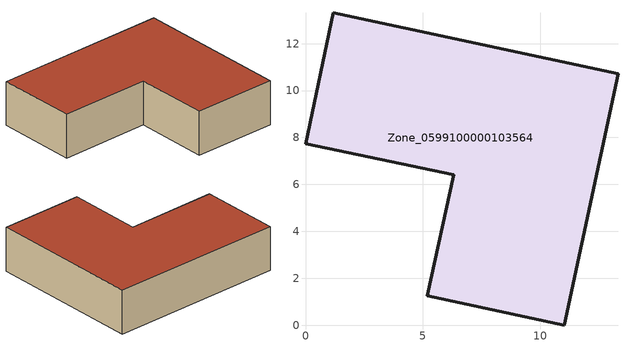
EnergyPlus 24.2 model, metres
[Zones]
Zone_0599100000103564
 floor ground (C_G): 1.19,13.31 13.32,10.71 11.03,0 5.2,1.25 6.31,6.4 0,7.74 z0
 wall outside (C_F): 13.32,10.71 1.19,13.31 0,7.74 6.31,6.4 5.2,1.25 11.03,0 13.32,10.71 z0:3.14
 roof outside (C_R): 11.03,0 13.32,10.71 1.19,13.31 0,7.74 6.31,6.4 5.2,1.25 z3.14
[BUILDING]
Pand.0599100000103564: North Axis=0; Terrain=City; Loads Convergence Tolerance Value=0.04; Temperature Convergence Tolerance Value=0.4; Solar Distribution=FullExterior; Maximum Number of Warmup Days=25; Minimum Number of Warmup Days=1
[Site:Location]
Rotterdam.The.Hague.AP_ZH_NLD Design_Conditions: Latitude=51.96; Longitude=4.45; Time Zone=1; Elevation=-4.5
[SITE:GROUNDTEMPERATURE:BUILDINGSURFACE]
18, 18, 18, 18, 18, 18, 18, 18, 18, 18, 18, 18
[MATERIAL] Thermal Absorptance=0.9; Solar Absorptance=0.7; Visible Absorptance=0.7
Name | Roughness | Thickness | Conductivity | Density | Specific Heat
G.TI.1975-1991 | MediumSmooth | 0.15 | 0.288461 | 540 | 1210
F.TI.1975-1991 | Rough | 0.3 | 0.230769 | 1920 | 840
R.TI.1975-1991 | MediumRough | 0.2 | 0.153846 | 1500 | 1000
[CONSTRUCTION]
C_G: G.TI.1975-1991
C_F: F.TI.1975-1991
C_R: R.TI.1975-1991
[ZONE]
Zone_0599100000103564: Type=1; Multiplier=1; Ceiling Height=Autocalculate; Volume=Autocalculate; Floor Area=autocalculate; Part of Total Floor Area=Yes
[ZONEINFILTRATION:DESIGNFLOWRATE]
Infil_Zone_0599100000103564: Zone or ZoneList or Space or SpaceList=Zone_0599100000103564; Schedule=AlwaysOn; Design Flow Rate Calculation Method=Flow/Area; Flow Rate per Floor Area=0.003; Constant Term Coefficient=1; Temperature Term Coefficient=0; Velocity Term Coefficient=0; Velocity Squared Term Coefficient=0
[HVACTEMPLATE:ZONE:IDEALLOADSAIRSYSTEM]
Zone_0599100000103564: Maximum Heating Supply Air Temperature=50; Minimum Cooling Supply Air Temperature=13; Maximum Heating Supply Air Humidity Ratio=0.0156; Minimum Cooling Supply Air Humidity Ratio=0.0077; Heating Limit=NoLimit; Cooling Limit=NoLimit; Dehumidification Control Type=ConstantSensibleHeatRatio; Cooling Sensible Heat Ratio=0.7; Dehumidification Setpoint=60; Humidification Control Type=None; Humidification Setpoint=30; Outdoor Air Method=None; Outdoor Air Flow Rate per Person=0.00944; Outdoor Air Flow Rate per Zone Floor Area=0; Outdoor Air Flow Rate per Zone=0; Demand Controlled Ventilation Type=None; Outdoor Air Economizer Type=NoEconomizer; Heat Recovery Type=None; Sensible Heat Recovery Effectiveness=0.7; Latent Heat Recovery Effectiveness=0.65
[ZONECONTROL:THERMOSTAT]
ThermostatControl_Zone_0599100000103564: Zone or ZoneList=Zone_0599100000103564; Control Type Schedule=DualSetpointControlType; Control 1=Thermostat_Zone_0599100000103564; Temperature Difference Between Cutout And Setpoint=0
[THERMOSTATSETPOINT:DUALSETPOINT]
Thermostat_Zone_0599100000103564: Heating Setpoint Temperature Schedule=HeatingSetpoint_Zone_0599100000103564; Cooling Setpoint Temperature Schedule=CoolingSetpoint_Zone_0599100000103564
[SCHEDULE:COMPACT]
HeatingSetpoint_Zone_0599100000103564: Through: 12/31, For: AllDays, Until: 24:00, 21
CoolingSetpoint_Zone_0599100000103564: Through: 12/31, For: AllDays, Until: 24:00, 24
DualSetpointControlType: Through: 12/31, For: AllDays, Until: 24:00, 4
AlwaysOn: Through: 12/31, For: AllDays, Until: 24:00, 1
